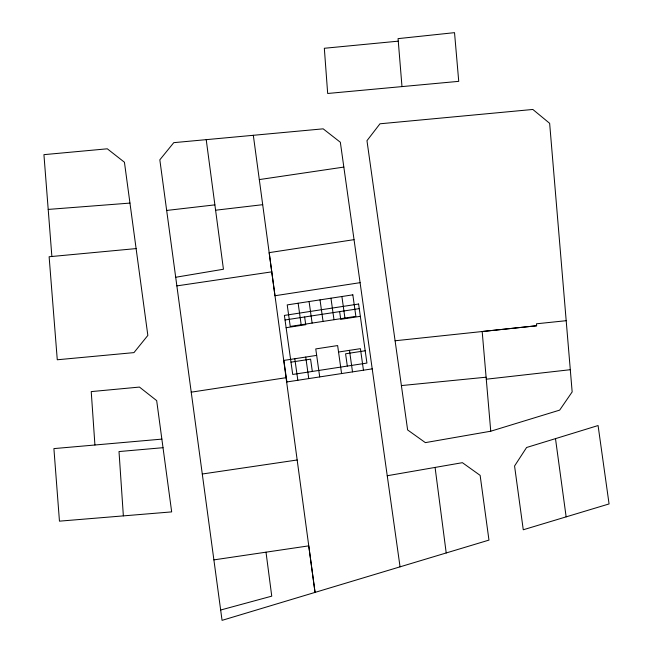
<?xml version="1.0" encoding="UTF-8"?>
<svg xmlns="http://www.w3.org/2000/svg" width="653" height="653" viewBox="0 0 653 653"><rect width="100%" height="100%" fill="white"/><g stroke="black" fill="none" stroke-linecap="round" stroke-linejoin="round"><path stroke-width="0.98" d="M555.491 438.636L598.083 425.544L609.069 503.936L523.265 529.771L514.564 465.997L526.587 447.501L555.491 438.636L566.143 516.858M490.746 431.217L559.67 410.117L572.159 391.922L549.646 123.319L532.832 109.459L379.973 123.792L366.97 140.689L407.627 429.943L425.372 442.628L490.746 431.217L482.183 331.52L536.627 325.757L536.488 323.79L566.208 320.696M400.052 566.837L222.061 620.35L159.83 159.822L173.771 142.656L323.162 128.837L340.344 142.256L400.052 566.837L488.966 540.104L480.135 475.368L462.397 462.683L387.253 475.735M220.657 610.024L271.754 596.148L266.008 552.177M175.706 277.264L223.44 269.24L206.217 139.66M354.032 239.651L269.175 252.638L274.962 295.736L360.097 282.667M285.034 319.978L359.256 308.624M286.128 327.708L305.735 324.704L304.641 316.974M360.342 316.321L340.727 319.333L339.642 311.62M316.672 355.387L283.859 360.415L286.896 381.948M338.54 352.024L360.415 348.669L363.452 370.202M290.977 362.162L310.591 359.158L312.322 371.451M365.19 350.775L345.584 353.787L347.314 366.08M191.223 392.167L286.063 377.695M286.651 381.989L372.21 368.863M259.323 179.583L343.821 167.086M176.841 285.892L271.754 271.86M202.275 474.013L297.139 459.99M213.882 559.882L308.747 545.859L315.048 592.402L253.323 135.277M215.588 210.217L262.694 204.683M166.67 210.446L214.878 204.871M486.297 379.205L570.289 369.712M395.081 340.768L536.627 325.757M401.383 385.58L486.11 377.205M398.265 41.163L324.329 48.273L327.675 93.477L458.733 81.347L454.529 32.65L398.061 38.633L401.987 86.604M136.11 248.589L49.122 256.743L57.276 359.77L133.963 352.612L147.847 335.422L124.437 162.238L107.296 148.802L43.931 154.655L51.873 256.474M94.922 445.003L161.862 439.118L171.674 511.895L59.456 521.159L53.905 448.603L94.922 445.003L91.232 391.596L139.456 387.074L156.679 400.615L161.862 439.118M163.021 447.697L119.009 451.558L123.36 515.854M48.208 209.417L129.963 203.091M341.894 296.519L344.931 318.052M349.477 350.351L352.514 371.884M330.957 298.192L333.993 319.725M341.576 373.557L337.634 345.568L315.758 348.922L319.701 376.92M320.019 299.874L323.055 321.407M309.081 301.547L312.118 323.08M298.143 303.229L301.18 324.761M305.735 357.06L308.763 378.593M294.797 358.742L297.833 380.275M435.078 467.409L446.211 552.977M352.832 294.838L287.214 304.902L290.242 326.443L355.869 316.37L352.832 294.838M358.603 304.029L284.39 315.415L292.715 374.455L366.929 363.068L358.603 304.029"/></g></svg>
